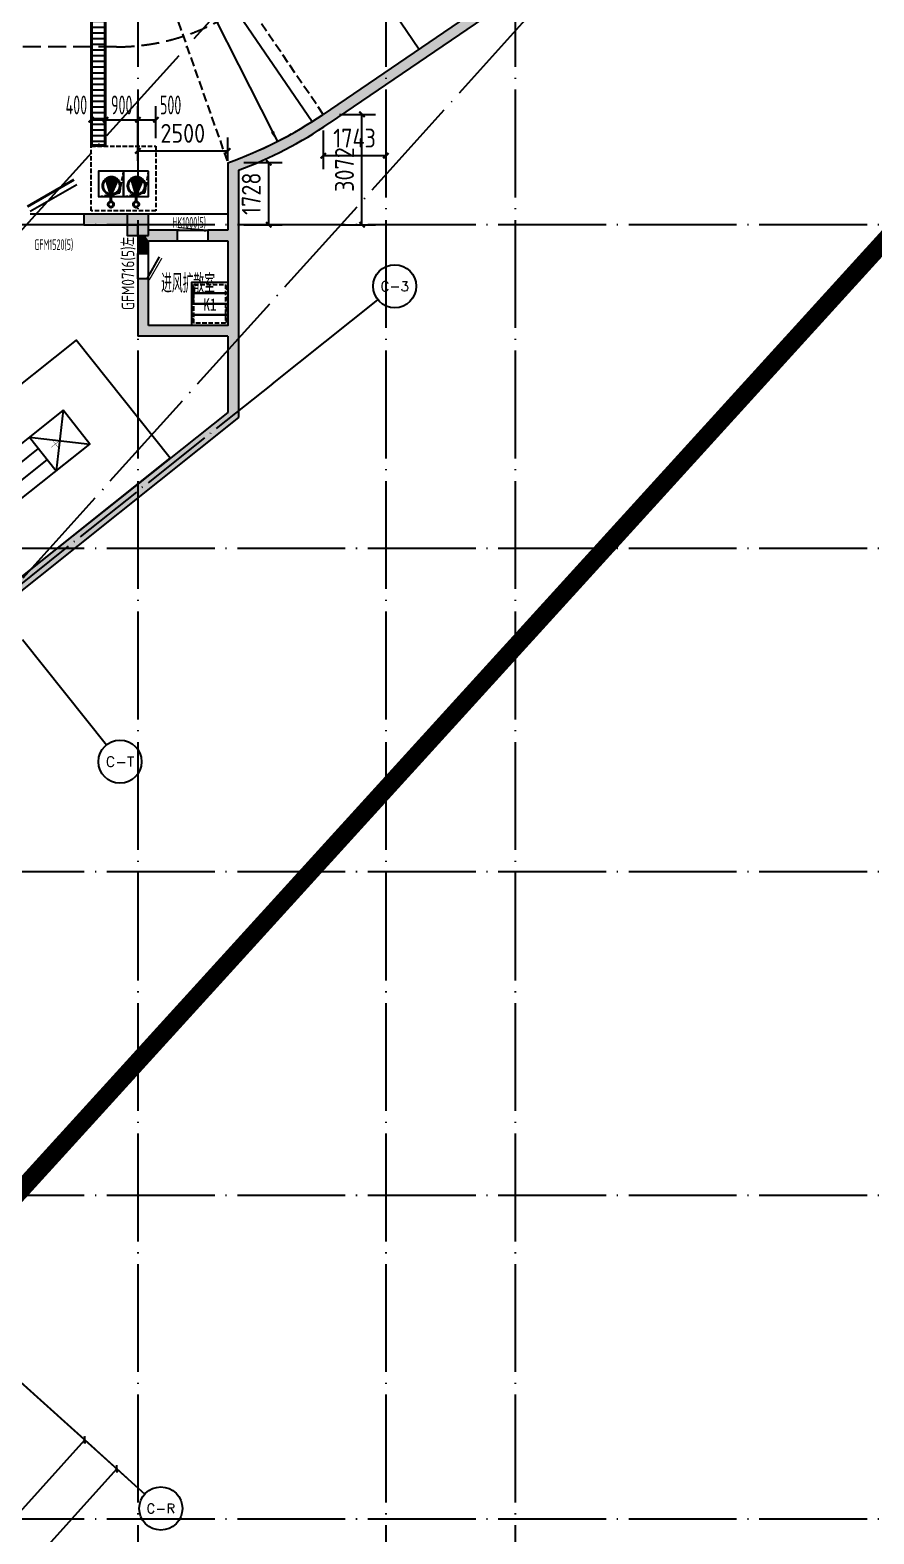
# Model space of a CAD drawing. Extents: x -473190 to 2138458, y -81875 to 2633646.
# Drawn here: x 110652 to 134133, y 47148 to 88977 of the extents above; entities that cross this region are included whole.
import ezdxf
from ezdxf.enums import TextEntityAlignment as Align

# ---------------------------------------------------------------- set-up
doc = ezdxf.new("R2010")
doc.units = 0
doc.header["$LTSCALE"] = 1000
for name, pattern in [('__DASH', [0.35, 0.25, -0.1]), ('ACAD_ISO05W100', [34, 24, -3, 0.5, -3, 0.5, -3]), ('DASH', [0.35, 0.25, -0.1]), ('DOTE', [2.42, 2, -0.2, 0.02, -0.2]), ('排水', [1.1, 1, -0.1])]:
    doc.linetypes.add(name, pattern=pattern)
for name, color, linetype in [('03小品', 2, 'Continuous'), ('A-COLUMN', 2, 'Continuous'), ('A-REDLINE', 1, 'ACAD_ISO05W100'), ('AXIS', 3, 'Continuous'), ('AXIS_TEXT', 7, 'Continuous'), ('C_柴油发电机组', 30, 'Continuous'), ('DIM_SYMB', 3, 'Continuous'), ('DOTE', 1, 'DOTE'), ('PUB_DIM', 3, 'Continuous'), ('PUB_HATCH', 8, 'Continuous'), ('RF-JSK', 9, 'Continuous'), ('RF-M', 4, 'Continuous'), ('RF-MBH', 11, 'Continuous'), ('RF-QT', 30, 'Continuous'), ('索引线', 252, 'Continuous'), ('集水坑', 4, 'Continuous'), ('雨棚投影', 147, 'Continuous')]:
    doc.layers.add(name, color=color, linetype=linetype)
doc.layers.add('GPS-污水', color=2, linetype='排水', lineweight=40)
doc.layers.add('RF-WZ', color=110, linetype='Continuous', lineweight=0)
doc.styles.add('8B2_02', font='tssdeng.shx', dxfattribs={"width": 0.6, "bigfont": 'TSSDCHN.shx'})
doc.styles.add('_TCH_AXIS', font='COMPLEX', dxfattribs={"bigfont": 'GBCBIG'})
doc.styles.add('_TCH_DIM_T3', font='tssdeng.shx', dxfattribs={"width": 0.564706, "bigfont": '@@@tssdchn.shx'})
doc.styles.add('_TCH_WINDOW', font='tssdeng.shx', dxfattribs={"width": 0.8, "height": 3.5, "bigfont": 'tssdchn.shx'})
doc.styles.add('COMPLEX', font='COMPLEX.shx', dxfattribs={"width": 0.65})
doc.styles.get("Standard").update_dxf_attribs({"font": 'gbenor.shx', "bigfont": 'gbcbig.shx'})
doc.styles.add('STANDARD_T3', font='gbenor.shx', dxfattribs={"bigfont": 'gbcbig.shx'})
doc.styles.add('TYDG_01', font='', dxfattribs={"width": 0.8})
doc.styles.get('TYDG_01').set_extended_font_data('SimSun')
doc.dimstyles.new('_TCH_ARCH&&150', dxfattribs={"dimtxt": 525, "dimasz": 150, "dimexe": 375, "dimexo": 450, "dimgap": 150, "dimtad": 1, "dimdec": 0, "dimzin": 0, "dimdsep": 46, "dimtxsty": '_TCH_DIM_T3', "dimblk": 'ARCHTICK', "dimcen": 0.09, "dimclrt": 7, "dimazin": 2, "dimtfac": 1, "dimtdec": 0, "dimtix": 1, "dimtmove": 2, "dimatfit": 3, "dimfxl": 0, "dimtolj": 1, "dimtzin": 0, "dimarcsym": 0})
doc.dimstyles.new('STANDARD&&150', dxfattribs={"dimtxt": 525, "dimasz": 150, "dimexe": 375, "dimexo": 450, "dimgap": 225, "dimtad": 1, "dimdec": 0, "dimzin": 0, "dimdsep": 46, "dimtxsty": 'STANDARD_T3', "dimblk": 'ARCHTICK', "dimcen": 0.09, "dimadec": 0, "dimazin": 0, "dimtfac": 1, "dimtdec": 0, "dimtix": 1, "dimtmove": 2, "dimatfit": 3, "dimfxl": 0, "dimtolj": 1, "dimtzin": 0, "dimarcsym": 0})

# ---------------------------------------------------------------- blocks, each defined once
blk = doc.blocks.new('fdj')
at = {"layer": 'C_柴油发电机组'}
for points in [[(0, 4200), (-6200, 4200), (-6200, 0), (0, 0)], [(-4700, 1300), (-1700, 1300), (-1700, 2500), (-4700, 2500)], [(-4700, 1300), (-3500, 1300), (-3500, 2500), (-4700, 2500)]]:
    blk.add_lwpolyline(points, close=True, dxfattribs=at)
for points in [[(-3500, 1300), (-4700, 2500)], [(-4700, 1300), (-3500, 2500)], [(-3500, 2100), (-1700, 2100)], [(-3500, 1700), (-1700, 1700)]]:
    blk.add_lwpolyline(points, dxfattribs=at)
at = {"layer": 'C_柴油发电机组', "lineweight": -3, "const_width": 10}
for points in [[(-3950, 1900), (-4100, 1900)], [(-3950, 1900), (-3950, 2050)], [(-3950, 1900), (-3950, 1750)], [(-3950, 1900), (-3800, 1900)], [(-2450, 1900), (-2600, 1900)], [(-2450, 1900), (-2450, 2050)], [(-2450, 1900), (-2450, 1750)], [(-2450, 1900), (-2300, 1900)]]:
    blk.add_lwpolyline(points, dxfattribs=at)
blk = doc.blocks.new('$SB01_1')
h = blk.add_hatch(color=256)
h.dxf.hatch_style = 1
h.paths.add_polyline_path([(-0.381, -0.323), (0.5, 0), (-0.381, 0.323)])
h.paths.add_polyline_path([(0, 0), (0.002, 0), (0.002, 0.001), (0, 0.001)], flags=24)
h.paths.add_polyline_path([(0, -0.002), (0.003, -0.002), (0.003, -0.001), (0, -0.001)], flags=24)
h.paths.add_polyline_path([(0, -0.003), (0.003, -0.003), (0.003, -0.002), (0, -0.002)], flags=24)
for p, q in [((0.5, 0), (-0.381, 0.323)), ((-0.381, 0.323), (-0.381, -0.323)), ((0.5, 0), (-0.381, -0.323))]:
    blk.add_line(p, q)
blk.add_circle((0, 0), 0.5)
at = {"flags": 1}
for tag, p in [('UNIT', (0, 0)), ('SPEC', (0, -0.002)), ('WHAT', (0, -0.003))]:
    blk.add_attdef(tag, p, '', height=0.001, dxfattribs=at)
blk = doc.blocks.new('_ArchTick')
at = {"color": 0, "linetype": 'ByBlock', "const_width": 0.4}
blk.add_lwpolyline([(-0.5, -0.5), (0.5, 0.5)], dxfattribs=at)
blk = doc.blocks.new('*D5287')
at = {"layer": 'Defpoints', "color": 0, "transparency": 16777216}
for p in [(202234, -100747), (201834, -101706), (202234, -101706)]:
    blk.add_point(p, dxfattribs=at)
at = {"layer": 'PUB_DIM', "color": 0, "lineweight": -2, "transparency": 16777216}
for p, q in [((201834, -101256), (201834, -100372)), ((202234, -101256), (202234, -100372)), ((201834, -100747), (202234, -100747))]:
    blk.add_line(p, q, dxfattribs=at)
at = {"layer": 'PUB_DIM', "color": 0, "lineweight": -2, "transparency": 16777216, "xscale": 150, "yscale": 150, "zscale": 150, "rotation": 180}
blk.add_blockref('_ArchTick', (201834, -100747), dxfattribs=at)
at = {"layer": 'PUB_DIM', "color": 0, "lineweight": -2, "transparency": 16777216, "xscale": 150, "yscale": 150, "zscale": 150}
blk.add_blockref('_ArchTick', (202234, -100747), dxfattribs=at)
at = {"layer": 'PUB_DIM', "color": 7, "transparency": 16777216, "insert": (201422, -100335), "char_height": 525, "attachment_point": 5, "style": '_TCH_DIM_T3'}
blk.add_mtext('\\A1;400', dxfattribs=at)
blk = doc.blocks.new('*D5288')
at = {"layer": 'Defpoints', "color": 0, "transparency": 16777216}
for p in [(203134, -100747), (202234, -101706), (203134, -101706)]:
    blk.add_point(p, dxfattribs=at)
at = {"layer": 'PUB_DIM', "color": 0, "lineweight": -2, "transparency": 16777216}
for p, q in [((202234, -101256), (202234, -100372)), ((203134, -101256), (203134, -100372)), ((202234, -100747), (202084, -100747)), ((202234, -100747), (203134, -100747)), ((203134, -100747), (203284, -100747))]:
    blk.add_line(p, q, dxfattribs=at)
at = {"layer": 'PUB_DIM', "color": 0, "lineweight": -2, "transparency": 16777216, "xscale": 150, "yscale": 150, "zscale": 150}
blk.add_blockref('_ArchTick', (202234, -100747), dxfattribs=at)
at = {"layer": 'PUB_DIM', "color": 0, "lineweight": -2, "transparency": 16777216, "xscale": 150, "yscale": 150, "zscale": 150, "rotation": 180}
blk.add_blockref('_ArchTick', (203134, -100747), dxfattribs=at)
at = {"layer": 'PUB_DIM', "color": 7, "transparency": 16777216, "insert": (202684, -100335), "char_height": 525, "attachment_point": 5, "style": '_TCH_DIM_T3'}
blk.add_mtext('\\A1;900', dxfattribs=at)
blk = doc.blocks.new('*D5289')
at = {"layer": 'Defpoints', "color": 0, "transparency": 16777216}
for p in [(203634, -100747), (203134, -101706), (203634, -101706)]:
    blk.add_point(p, dxfattribs=at)
at = {"layer": 'PUB_DIM', "color": 0, "lineweight": -2, "transparency": 16777216}
for p, q in [((203134, -101256), (203134, -100372)), ((203634, -101256), (203634, -100372)), ((203134, -100747), (203634, -100747))]:
    blk.add_line(p, q, dxfattribs=at)
at = {"layer": 'PUB_DIM', "color": 0, "lineweight": -2, "transparency": 16777216, "xscale": 150, "yscale": 150, "zscale": 150, "rotation": 180}
blk.add_blockref('_ArchTick', (203134, -100747), dxfattribs=at)
at = {"layer": 'PUB_DIM', "color": 0, "lineweight": -2, "transparency": 16777216, "xscale": 150, "yscale": 150, "zscale": 150}
blk.add_blockref('_ArchTick', (203634, -100747), dxfattribs=at)
at = {"layer": 'PUB_DIM', "color": 7, "transparency": 16777216, "insert": (204045, -100335), "char_height": 525, "attachment_point": 5, "style": '_TCH_DIM_T3'}
blk.add_mtext('\\A1;500', dxfattribs=at)
blk = doc.blocks.new('_AXISO')
blk.add_circle((0, 0), 0.5)
at = {"layer": 'AXIS_TEXT', "style": 'COMPLEX', "width": 1.041667}
blk.add_attdef('A', text='', height=0.56, dxfattribs=at).set_placement((-0.25, -0.28), (0.25, -0.28), align=Align.FIT)
blk = doc.blocks.new('*D5435')
at = {"layer": 'AXIS', "color": 0, "lineweight": -2, "transparency": 16777216}
for p, q in [((-92922, -106099), (-89299, -109361)), ((-179074, -208505), (-89577, -109110)), ((-182418, -205494), (-178795, -208756))]:
    blk.add_line(p, q, dxfattribs=at)
at = {"layer": 'Defpoints', "color": 0, "transparency": 16777216}
for p in [(-93256, -105798), (-89577, -109110), (-182752, -205193)]:
    blk.add_point(p, dxfattribs=at)
at = {"layer": 'AXIS', "color": 0, "lineweight": -2, "transparency": 16777216, "xscale": 150, "yscale": 150, "zscale": 150}
for p, rotation in [((-89577, -109110), 47.99999999999579), ((-179074, -208505), 227.9999999999958)]:
    blk.add_blockref('_ArchTick', p, dxfattribs=dict(at, rotation=rotation))
at = {"layer": 'AXIS', "color": 7, "transparency": 16777216, "insert": (-134632, -158532), "char_height": 525, "attachment_point": 5, "rotation": 48, "style": '_TCH_DIM_T3'}
blk.add_mtext('\\A1;133750', dxfattribs=at)
blk = doc.blocks.new('*D5450')
at = {"layer": 'AXIS', "color": 0, "lineweight": -2, "transparency": 16777216}
for p, q in [((-92922, -106099), (-90191, -108558)), ((-97662, -116296), (-90469, -108307)), ((-100115, -114088), (-97384, -116547))]:
    blk.add_line(p, q, dxfattribs=at)
at = {"layer": 'Defpoints', "color": 0, "transparency": 16777216}
for p in [(-93256, -105798), (-90469, -108307), (-100449, -113786)]:
    blk.add_point(p, dxfattribs=at)
at = {"layer": 'AXIS', "color": 0, "lineweight": -2, "transparency": 16777216, "xscale": 150, "yscale": 150, "zscale": 150}
for p, rotation in [((-90469, -108307), 47.99999999999583), ((-97662, -116296), 227.9999999999959)]:
    blk.add_blockref('_ArchTick', p, dxfattribs=dict(at, rotation=rotation))
at = {"layer": 'AXIS', "color": 7, "transparency": 16777216, "insert": (-94372, -112025), "char_height": 525, "attachment_point": 5, "rotation": 48, "style": '_TCH_DIM_T3'}
blk.add_mtext('\\A1;10750', dxfattribs=at)
blk = doc.blocks.new('A$C2EE74A0F')
for p, q in [((-27507, -27824), (-31731, -21627)), ((-30481, -29852), (-34705, -23655))]:
    blk.add_line(p, q)
at = {"layer": 'DIM_SYMB'}
blk.add_lwpolyline([(-3334, 3799), (-11520, -1810), (-11437, -2135), (-11885, -1678), (-11799, -2001), (-19985, -7610)], dxfattribs=at)
at = {"layer": '雨棚投影', "linetype": 'DASH', "lineweight": -3, "ltscale": 2}
for p, q in [((-169, 248), (-20166, -13382)), ((-56, 83), (-20054, -13547)), ((975, -8533), (-3362, -2170))]:
    blk.add_line(p, q, dxfattribs=at)
blk.add_lwpolyline([(1781, -3324), (-32547, -26721, -0.150689), (-35926, -27764), (-40729, -27764)], format="xyb", dxfattribs=at)
for points in [[(4062, -6670), (3950, -6505), (-15717, -19910)], [(4062, -6670), (-15605, -20075)]]:
    blk.add_lwpolyline(points, dxfattribs=at)
blk = doc.blocks.new('RFJSK1')
at = {"layer": 'RF-JSK'}
for p, q in [((220418, 104411), (220418, 104351)), ((221398, 104411), (221398, 104351)), ((220418, 104111), (220418, 104051)), ((220418, 103811), (220418, 103751)), ((221398, 104111), (221398, 104051)), ((221398, 103811), (221398, 103751)), ((220418, 103511), (220418, 103451)), ((221398, 103511), (221398, 103451))]:
    blk.add_line(p, q, dxfattribs=at)
for points in [[(220408, 104531), (221408, 104531), (221408, 103331), (220408, 103331), (220408, 104531)], [(220408, 104411), (220408, 104531), (221408, 104531), (221408, 104411)], [(220408, 104411), (220448, 104411), (220448, 104351), (220408, 104351)], [(221408, 104351), (221408, 104231), (220408, 104231), (220408, 104351)], [(220408, 104111), (220408, 104231), (221408, 104231), (221408, 104111)], [(221408, 104411), (221368, 104411), (221368, 104351), (221408, 104351)], [(220408, 104111), (220448, 104111), (220448, 104051), (220408, 104051)], [(221408, 104051), (221408, 103931), (220408, 103931), (220408, 104051)], [(220408, 103811), (220408, 103931), (221408, 103931), (221408, 103811)], [(220408, 103811), (220448, 103811), (220448, 103751), (220408, 103751)], [(221408, 103751), (221408, 103631), (220408, 103631), (220408, 103751)], [(221408, 104111), (221368, 104111), (221368, 104051), (221408, 104051)], [(221408, 103811), (221368, 103811), (221368, 103751), (221408, 103751)], [(220408, 103511), (220408, 103631), (221408, 103631), (221408, 103511)], [(220408, 103511), (220448, 103511), (220448, 103451), (220408, 103451)], [(221408, 103451), (221408, 103331), (220408, 103331), (220408, 103451)], [(221408, 103511), (221368, 103511), (221368, 103451), (221408, 103451)]]:
    blk.add_lwpolyline(points, dxfattribs=at)
at = {"layer": 'RF-JSK', "linetype": '__DASH', "ltscale": 0.5}
blk.add_lwpolyline([(220468, 104471), (221348, 104471), (221348, 103391), (220468, 103391)], close=True, dxfattribs=at)
at = {"layer": 'RF-JSK', "color": 110, "style": 'TYDG_01', "width": 0.8}
blk.add_text('K1', height=339.9, dxfattribs=at).set_placement((220727, 103744))
blk = doc.blocks.new('$DorLib2D$00000191')
at = {"color": 0}
blk.add_line((-0.5, 0.15), (0.366, 0.65), dxfattribs=at)
at = {"color": 0, "const_width": 0.05}
blk.add_lwpolyline([(-0.55, 0.237), (0.316, 0.737)], dxfattribs=at)
blk = doc.blocks.new('$DorLib2D$00000251')
at = {"color": 0}
for points, const_width in [([(-0.505, 0.178), (0.492, 0.265)], 0.0375), ([(-0.5, 0.125), (-0.289, 0.145)], 0.00625), ([(-0.209, 0.15), (-0.002, 0.169)], 0.00625), ([(0.055, 0.174), (0.246, 0.191)], 0.00625), ([(0.292, 0.194), (0.496, 0.212)], 0.00625)]:
    blk.add_lwpolyline(points, dxfattribs=dict(at, const_width=const_width))
blk = doc.blocks.new('rfk')
at = {"layer": 'PUB_HATCH'}
for points in [[(544803.8, -721873.8), (530404.7, -731687.9), (530573.7, -731935.8), (544972.8, -722121.7)], [(527748.2, -733032.1), (528048.2, -733242.5, 0.0604636), (530573.7, -731935.8), (530404.7, -731687.9, -0.0649961)], [(528048.2, -733242.5), (527748.2, -733032.1), (527748.2, -734910.2), (527848.2, -735060.2), (528048.2, -735060.2)], [(525548.2, -734460.2), (523748.2, -734460.2), (523748.2, -734760.2), (525248.2, -734760.2)], [(525448.2, -735060.2), (525548.2, -734910.2), (525548.2, -734460.2), (525248.2, -734760.2), (525248.2, -735060.2)], [(525548.2, -735210.2), (526348.3, -735210.2), (526348.3, -734910.2), (525548.2, -734910.2), (525448.2, -735060.2)], [(527748.2, -734910.2), (527198.3, -734910.2), (527198.3, -735210.2), (527748.2, -735210.2), (527848.2, -735060.2)], [(525248.2, -735060.2), (525248.2, -735560.2), (525548.2, -735560.2), (525548.2, -735210.2), (525448.2, -735060.2)], [(527848.2, -735060.2), (527748.2, -735210.2), (527748.2, -737560.2), (527848.2, -737710.2), (528048.2, -737710.2), (528048.2, -735060.2)], [(525548.2, -737560.2), (525548.2, -736260.2), (525248.2, -736260.2), (525248.2, -737860.2)], [(527848.2, -737710.2), (527748.2, -737560.2), (525548.2, -737560.2), (525248.2, -737860.2), (527748.2, -737860.2)], [(527848.2, -737710.2), (527748.2, -737860.2), (527748.2, -739977.8), (528048.2, -740122.4), (528048.2, -737710.2)], [(528048.2, -740122.4), (527748.2, -739977.8), (521179.3, -745209), (521366.2, -745443.7)]]:
    blk.add_hatch(color=256, dxfattribs=at).paths.add_polyline_path(points)
at = {"layer": 'AXIS'}
for p, q in [((528991.6, -739179.3), (531925.1, -736843.2)), ((522040.5, -746290.4), (524376.6, -749223.9))]:
    blk.add_line(p, q, dxfattribs=at)
at = {"layer": 'DOTE'}
blk.add_line((528991.6, -739179.3), (511137.6, -753397.6), dxfattribs=at)
at = {"layer": 'RF-M'}
for p, q in [((523748.2, -734460.2), (522248.2, -734460.2)), ((523748.2, -734760.2), (522248.2, -734760.2)), ((526348.3, -734910.2), (527198.3, -734910.2)), ((526348.3, -735210.2), (527198.3, -735210.2)), ((525248.2, -736260.2), (525248.2, -735560.2)), ((525548.2, -736260.2), (525548.2, -735560.2))]:
    blk.add_line(p, q, dxfattribs=at)
blk.add_lwpolyline([(527748.2, -734460.2), (525398.2, -734460.2)], dxfattribs=at)
at = {"layer": 'RF-QT'}
for p, q in [((544803.8, -721873.8), (530404.7, -731687.9)), ((544972.8, -722121.7), (530573.7, -731935.8)), ((527748.2, -733032.1), (527748.2, -734910.2)), ((528048.2, -733242.5), (528048.2, -735060.2)), ((525548.2, -734460.2), (523748.2, -734460.2)), ((523748.2, -734460.2), (523748.2, -734760.2)), ((525548.2, -734910.2), (525548.2, -734460.2)), ((523748.2, -734760.2), (525248.2, -734760.2)), ((525248.2, -735060.2), (525248.2, -734760.2)), ((526348.3, -734910.2), (525548.2, -734910.2)), ((526348.3, -735210.2), (526348.3, -734910.2)), ((527748.2, -734910.2), (527198.3, -734910.2)), ((527198.3, -734910.2), (527198.3, -735210.2)), ((525248.2, -735060.2), (525248.2, -735560.2)), ((525548.2, -735210.2), (526348.3, -735210.2)), ((525548.2, -735560.2), (525548.2, -735210.2)), ((527198.3, -735210.2), (527748.2, -735210.2)), ((527748.2, -735210.2), (527748.2, -737560.2)), ((528048.2, -735060.2), (528048.2, -737710.2)), ((525248.2, -735560.2), (525548.2, -735560.2)), ((525548.2, -736260.2), (525248.2, -736260.2)), ((525248.2, -736260.2), (525248.2, -737860.2)), ((525548.2, -737560.2), (525548.2, -736260.2)), ((527748.2, -737860.2), (525248.2, -737860.2)), ((527748.2, -737560.2), (525548.2, -737560.2)), ((527748.2, -737860.2), (527748.2, -739977.8)), ((528048.2, -737710.2), (528048.2, -740122.4)), ((527748.2, -739977.8), (521179.3, -745209)), ((528048.2, -740122.4), (521366.2, -745443.7))]:
    blk.add_line(p, q, dxfattribs=at)
for radius, start in [(11500, 289.40231), (11800, 290.43699)]:
    blk.add_arc((523927.9, -722185.2), radius, start, 304.27739, dxfattribs=at)
at = {"layer": 'AXIS'}
ref = blk.add_blockref('_AXISO', (532394.4, -736469.4), dxfattribs=dict(at, xscale=1200, yscale=1200, zscale=1200))
ref.add_attrib('A', 'C-3', dxfattribs={"layer": 'AXIS_TEXT', "height": 273.43, "style": '_TCH_AXIS'}).set_placement((531997.3, -736606.2), (532791.6, -736606.2), align=Align.FIT)
ref = blk.add_blockref('_AXISO', (524750.3, -749693.2), dxfattribs=dict(at, xscale=1200, yscale=1200, zscale=1200))
ref.add_attrib('A', 'C-T', dxfattribs={"layer": 'AXIS_TEXT', "height": 269.48, "style": '_TCH_AXIS'}).set_placement((524352.5, -749828), (525148.1, -749828), align=Align.FIT)
at = {"layer": 'RF-JSK', "linetype": 'ByBlock'}
blk.add_blockref('RFJSK1', (306340, -840890.8), dxfattribs=at)
at = {"layer": 'RF-M'}
ref = blk.add_blockref('$DorLib2D$00000191', (522998.2, -734610.2), dxfattribs=dict(at, xscale=-1500, yscale=-1500, zscale=300, rotation=180))
ref.add_attrib('A', 'GFM1520(5)', (522368.2, -735458.7), dxfattribs={"layer": 'RF-MBH', "height": 297.5, "style": '_TCH_WINDOW', "width": 0.564706})
ref = blk.add_blockref('$DorLib2D$00000251', (526773.3, -735060.2), dxfattribs=dict(at, xscale=-850, yscale=850, zscale=300, rotation=6.819516999162777e-09))
ref.add_attrib('A', 'HK1000(5)', (526207.9, -734842.7), dxfattribs={"layer": 'RF-MBH', "height": 297.5, "rotation": 0, "style": '_TCH_WINDOW', "width": 0.564706})
at = {"layer": 'RF-M', "lineweight": 15}
ref = blk.add_blockref('$DorLib2D$00000191', (525398.2, -735910.2), dxfattribs=dict(at, xscale=700, yscale=-700, zscale=300, rotation=90.00000000286937))
ref.add_attrib('A', 'GFM0716(5)左', (525148.2, -737132.3), dxfattribs={"layer": 'RF-MBH', "lineweight": 15, "height": 350, "rotation": 90, "style": '_TCH_WINDOW', "width": 0.8})
at = {"layer": 'RF-WZ', "style": '8B2_02', "width": 0.6}
blk.add_text('进风扩散室', height=525, dxfattribs=at).set_placement((525895.2, -736652.7))
blk = doc.blocks.new('_FZH')
blk.add_lwpolyline([(-0.5, -0.5), (0.5, -0.5), (0.5, 0.5), (-0.5, 0.5)], close=True)
at = {"layer": 'PUB_HATCH'}
blk.add_solid([(-0.5, -0.5), (0.5, -0.5), (-0.5, 0.5), (0.5, 0.5)], dxfattribs=at)
blk = doc.blocks.new('zzzzzzzzzzzzzzzz')
at = {"layer": 'A-COLUMN', "xscale": 600, "yscale": 600, "zscale": 600, "rotation": 90}
blk.add_blockref('_FZH', (95741, -246510), dxfattribs=at)
blk = doc.blocks.new('*D3557')
at = {"layer": 'Defpoints', "color": 0, "transparency": 16777216}
for p in [(116152, 85617), (113652, 84887), (116152, 84887)]:
    blk.add_point(p, dxfattribs=at)
at = {"layer": 'PUB_DIM', "color": 0, "lineweight": -2, "transparency": 16777216}
for p, q in [((113652, 85337), (113652, 85992)), ((116152, 85337), (116152, 85992)), ((113652, 85617), (116152, 85617))]:
    blk.add_line(p, q, dxfattribs=at)
at = {"layer": 'PUB_DIM', "color": 0, "lineweight": -2, "transparency": 16777216, "xscale": 150, "yscale": 150, "zscale": 150, "rotation": 180}
blk.add_blockref('_ArchTick', (113652, 85617), dxfattribs=at)
at = {"layer": 'PUB_DIM', "color": 0, "lineweight": -2, "transparency": 16777216, "xscale": 150, "yscale": 150, "zscale": 150}
blk.add_blockref('_ArchTick', (116152, 85617), dxfattribs=at)
at = {"layer": 'PUB_DIM', "color": 0, "transparency": 16777216, "insert": (114902, 86105), "char_height": 525, "attachment_point": 5, "style": 'STANDARD_T3'}
blk.add_mtext('\\A1;2500', dxfattribs=at)
blk = doc.blocks.new('*D3558')
at = {"layer": 'Defpoints', "color": 0, "transparency": 16777216}
for p in [(116152, 85289), (117294, 85289), (116152, 83561)]:
    blk.add_point(p, dxfattribs=at)
at = {"layer": 'PUB_DIM', "color": 0, "lineweight": -2, "transparency": 16777216}
for p, q in [((116602, 85289), (117669, 85289)), ((117294, 83561), (117294, 85289)), ((116602, 83561), (117669, 83561))]:
    blk.add_line(p, q, dxfattribs=at)
at = {"layer": 'PUB_DIM', "color": 0, "lineweight": -2, "transparency": 16777216, "xscale": 150, "yscale": 150, "zscale": 150}
for p, rotation in [((117294, 85289), 90), ((117294, 83561), 270)]:
    blk.add_blockref('_ArchTick', p, dxfattribs=dict(at, rotation=rotation))
at = {"layer": 'PUB_DIM', "color": 0, "transparency": 16777216, "insert": (116807, 84425), "char_height": 525, "attachment_point": 5, "rotation": 90, "style": 'STANDARD_T3'}
blk.add_mtext('\\A1;1728', dxfattribs=at)
blk = doc.blocks.new('*D3559')
at = {"layer": 'Defpoints', "color": 0, "transparency": 16777216}
for p in [(118809, 86633), (119888, 86633), (118809, 83561)]:
    blk.add_point(p, dxfattribs=at)
at = {"layer": 'PUB_DIM', "color": 0, "lineweight": -2, "transparency": 16777216}
for p, q in [((119259, 86633), (120263, 86633)), ((119888, 83561), (119888, 86633)), ((119259, 83561), (120263, 83561))]:
    blk.add_line(p, q, dxfattribs=at)
at = {"layer": 'PUB_DIM', "color": 0, "lineweight": -2, "transparency": 16777216, "xscale": 150, "yscale": 150, "zscale": 150}
for p, rotation in [((119888, 86633), 90), ((119888, 83561), 270)]:
    blk.add_blockref('_ArchTick', p, dxfattribs=dict(at, rotation=rotation))
at = {"layer": 'PUB_DIM', "color": 0, "transparency": 16777216, "insert": (119401, 85097), "char_height": 525, "attachment_point": 5, "rotation": 90, "style": 'STANDARD_T3'}
blk.add_mtext('\\A1;3072', dxfattribs=at)
blk = doc.blocks.new('*D3560')
at = {"layer": 'Defpoints', "color": 0, "transparency": 16777216}
for p in [(118809, 86633), (120552, 86633), (120552, 85484)]:
    blk.add_point(p, dxfattribs=at)
at = {"layer": 'PUB_DIM', "color": 0, "lineweight": -2, "transparency": 16777216}
for p, q in [((118809, 86183), (118809, 85109)), ((120552, 86183), (120552, 85109)), ((118809, 85484), (120552, 85484))]:
    blk.add_line(p, q, dxfattribs=at)
at = {"layer": 'PUB_DIM', "color": 0, "lineweight": -2, "transparency": 16777216, "xscale": 150, "yscale": 150, "zscale": 150, "rotation": 180}
blk.add_blockref('_ArchTick', (118809, 85484), dxfattribs=at)
at = {"layer": 'PUB_DIM', "color": 0, "lineweight": -2, "transparency": 16777216, "xscale": 150, "yscale": 150, "zscale": 150}
blk.add_blockref('_ArchTick', (120552, 85484), dxfattribs=at)
at = {"layer": 'PUB_DIM', "color": 0, "transparency": 16777216, "insert": (119681, 85972), "char_height": 525, "attachment_point": 5, "style": 'STANDARD_T3'}
blk.add_mtext('\\A1;1743', dxfattribs=at)
blk = doc.blocks.new('A$C3672542B')
at = {"layer": '03小品'}
h = blk.add_hatch(dxfattribs=at)
h.set_pattern_fill('ANSI31', color=8, scale=100, angle=495, style=0)
h.set_pattern_definition([(180, (-564912.22, 2991488.16), (-2e-12, -158.75), [])])
h.paths.add_polyline_path([(202203.7, -94998.2), (201863.7, -94998.2), (201863.7, -101449.8), (202203.7, -101449.8)])
at = {"layer": '03小品', "color": 4}
blk.add_lwpolyline([(202233.7, -95112.8), (202233.7, -101479.8), (201833.7, -101479.8), (201834.1, -94968.2), (202234.1, -94968.2), (202233.7, -95112.8)], dxfattribs=at)
blk.add_lwpolyline([(202203.7, -95112.8), (202203.7, -101449.8), (201863.7, -101449.8), (201863.7, -94998.2), (202203.7, -94998.2)], close=True, dxfattribs=at)
at = {"layer": 'GPS-污水', "linetype": '排水'}
for p, q in [((202383.7, -103024.8), (202383.7, -102823)), ((203083.7, -103024.8), (203083.7, -102823))]:
    blk.add_line(p, q, dxfattribs=at)
for centre in [(202383.7, -103099.8), (203083.7, -103099.8)]:
    blk.add_circle(centre, 75, dxfattribs=at)
at = {"layer": '集水坑', "linetype": 'DASH', "ltscale": 0.5}
blk.add_lwpolyline([(201833.7, -101479.8), (203633.7, -101479.8), (203633.7, -103279.8), (201833.7, -103279.8)], close=True, dxfattribs=at)
at = {"layer": '集水坑', "linetype": 'Continuous', "ltscale": 0.5}
for points in [[(202733.7, -102179.8), (202033.7, -102179.8), (202033.7, -102879.8), (202733.7, -102879.8)], [(203433.7, -102179.8), (202733.7, -102179.8), (202733.7, -102879.8), (203433.7, -102879.8)]]:
    blk.add_lwpolyline(points, close=True, dxfattribs=at)
at = {"layer": '集水坑', "linetype": 'DASH', "ltscale": 0.5}
for points in [[(202033.7, -102885.8), (202629.5, -102781.7), (202733.7, -102185.8)], [(202733.7, -102879.8), (203329.5, -102775.6), (203433.7, -102179.8)]]:
    blk.add_lwpolyline(points, dxfattribs=at)
at = {"layer": 'GPS-污水', "linetype": '排水', "xscale": -480.0000000000002, "yscale": 480.0000000000002, "zscale": 480.0000000000002, "rotation": 86.25353747292927}
for p in [(202397.2, -102583.5, 0), (203097.2, -102583.5, 0)]:
    blk.add_blockref('$SB01_1', p, dxfattribs=at)
at = {"layer": 'PUB_DIM'}
for base, p1, p2, picture, middle in [((202233.7, -100747.3), (201833.7, -101705.8), (202233.7, -101705.8), '*D5287', (201422, -100334.8)), ((203633.7, -100747.3), (203133.7, -101705.8), (203633.7, -101705.8), '*D5289', (204045.4, -100334.8))]:
    dim = blk.add_linear_dim(base=base, p1=p1, p2=p2, angle=0, dimstyle='_TCH_ARCH&&150', dxfattribs=at)
    dim.commit()
    dim.dimension.update_dxf_attribs({"geometry": picture, "text_midpoint": middle, "dimtype": 161})
dim = blk.add_aligned_dim(p1=(202233.7, -101705.8), p2=(203133.7, -101705.8), distance=958.5, dimstyle='_TCH_ARCH&&150', dxfattribs=at)
dim.commit()
dim.dimension.update_dxf_attribs({"geometry": '*D5288', "text_midpoint": (202683.7, -100334.8)})
blk = doc.blocks.new('A$C4F5A101F')
at = {"layer": 'AXIS'}
blk.add_line((-93256, -105797.6), (-88797.1, -109812.4), dxfattribs=at)
at = {"layer": 'DOTE', "color": 16, "linetype": 'DOTE', "ltscale": 1.5}
for p, q in [((-88989.7, 16373.7), (-88989.7, -213765.2)), ((-78489.7, 16373.7), (-78489.7, -213765.2)), ((-39660.8, -74507.4), (-168489.7, -74507.4))]:
    blk.add_line(p, q, dxfattribs=at)
at = {"layer": 'DOTE', "color": 127, "linetype": 'DOTE', "ltscale": 1.5}
for p, q in [((-82089.7, 16373.7), (-82089.7, -213765.2)), ((-204013.3, -198812), (-71274.2, -51390.3)), ((-199059.6, -203024.4), (-66443.7, -55739.6)), ((-39660.8, -83507.4), (-168489.7, -83507.4)), ((-39660.8, -92507.4), (-168489.7, -92507.4)), ((-39660.8, -101507.4), (-168489.7, -101507.4)), ((-39660.8, -110507.4), (-168489.7, -110507.4))]:
    blk.add_line(p, q, dxfattribs=at)
at = {"layer": 'AXIS'}
ref = blk.add_blockref('_AXISO', (-88351.2, -110213.9), dxfattribs=dict(at, xscale=1200, yscale=1200, zscale=1200))
ref.add_attrib('A', 'C-R', dxfattribs={"layer": 'AXIS_TEXT', "height": 258.24, "style": '_TCH_AXIS'}).set_placement((-88750.9, -110343), (-87951.6, -110343), align=Align.FIT)
for p1, distance, picture, middle in [((-182752.2, -205193.2), -4950, '*D5435', (-134632.1, -158531.6)), ((-100449.2, -113786.4), -3750, '*D5450', (-94372.3, -112025.2))]:
    dim = blk.add_aligned_dim(p1=p1, p2=(-93256, -105797.6), distance=distance, dimstyle='_TCH_ARCH&&150', dxfattribs=at)
    dim.commit()
    dim.dimension.update_dxf_attribs({"geometry": picture, "text_midpoint": middle})

msp = doc.modelspace()

# ---------------------------------------------------------------- linework, layer by layer
at = {"linetype": 'DASH'}
for points in [[(118808.8, 86632.9), (112332, 96135.6)], [(112332, 96135.6), (116152.3, 85292.4)]]:
    msp.add_lwpolyline(points, dxfattribs=at)
msp.add_arc((112332, 96135.6), 11500, 294.17756, 299.13248)
at = {"layer": 'A-REDLINE', "const_width": 500, "flags": 128}
msp.add_lwpolyline([(-89481.4, 187228.8), (-75385.8, 185854.4), (-61257.6, 184872), (-47107.5, 184282.2), (-32946.4, 184085.6), (42633, 184085.6), (118212.3, 184085.6), (125682.3, 183899.5), (133133.8, 183341.6), (140548.2, 182413.3), (147907.2, 181116.9), (155192.5, 179455.7), (162386.1, 177433.7), (169470, 175056), (176426.7, 172328.4), (183239, 169257.8), (189889.9, 165851.8), (196362.9, 162118.7), (202642, 158068), (131057.9, 79413.7), (59473.8, 759.5), (-12110.3, -77894.8), (-89481.4, -55567.9), (-89481.4, 65830.4)], close=True, dxfattribs=at)
at = {"layer": 'PUB_DIM'}
msp.add_lwpolyline([(112332, 96135.6), (117397, 86146.3), (117532.7, 85878.7)], dxfattribs=at)
msp.add_lwpolyline([(117397, 86146.3, 99, 0, 0), (117532.7, 85878.7, 0, 0, 0)], format="xyseb", dxfattribs=at)

# ---------------------------------------------------------------- block references
for name, p in [('A$C3672542B', (-89481.4, 187228.8)), ('A$C2EE74A0F', (148981.2, 116274.1))]:
    msp.add_blockref(name, p)
at = {"linetype": 'Continuous', "rotation": 218.5325870246042}
msp.add_blockref('fdj', (107084.2, 76490.8), dxfattribs=at)
at = {"layer": '索引线', "color": 0}
msp.add_blockref('zzzzzzzzzzzzzzzz', (17910.9, 330071), dxfattribs=at)
at = {"layer": '索引线'}
msp.add_blockref('rfk', (-411595.9, 818320.8), dxfattribs=at)
at = {"layer": '雨棚投影', "linetype": 'DASH', "lineweight": -3, "ltscale": 2}
msp.add_blockref('A$C4F5A101F', (202642, 158068), dxfattribs=at)

# ---------------------------------------------------------------- dimensions: what is measured, and where the dimension line sits
at = {"layer": 'PUB_DIM'}
for p1, p2, distance, picture, middle in [((118808.775, 86632.8921), (120552.2652, 86632.8921), -1148.4045, '*D3560', (119680.5201, 85971.9876)), ((118808.8, 83560.6), (118808.8, 86632.9), -1079.4, '*D3559', (119400.6, 85096.7)), ((113652.3, 84887.3), (116152.3, 84887.3), 729.9, '*D3557', (114902.3, 86104.7)), ((116152.3, 83560.6), (116152.3, 85288.7), -1142.2, '*D3558', (116807, 84424.6))]:
    dim = msp.add_aligned_dim(p1=p1, p2=p2, distance=distance, dimstyle='STANDARD&&150', dxfattribs=at)
    dim.commit()
    dim.dimension.update_dxf_attribs({"geometry": picture, "text_midpoint": middle})

doc.saveas('drawing.dxf')
